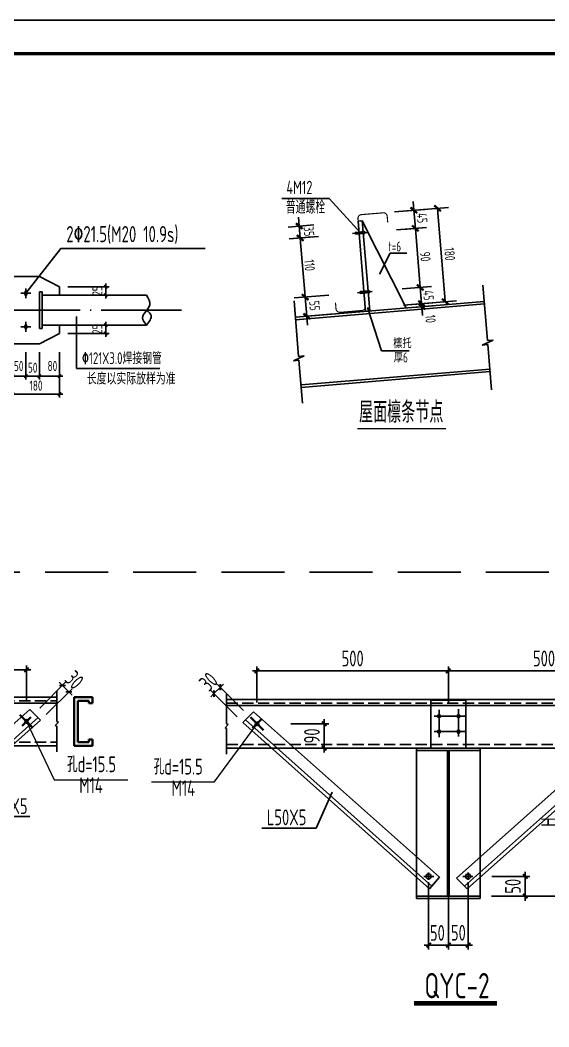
# Model space of a CAD drawing. Header units: millimetres. Extents: x 6950065 to 7140129, y 16284814 to 19754034.
# Drawn here: x 7039092 to 7054836, y 17765533 to 17795500 of the extents above; entities that cross this region are included whole.
import ezdxf
from ezdxf.enums import TextEntityAlignment as Align

# ---------------------------------------------------------------- set-up
doc = ezdxf.new("R2010")
doc.units = ezdxf.units.MM
doc.header["$LTSCALE"] = 1500
doc.header["$MEASUREMENT"] = 0
for name, pattern in [('3', [38, 30, -3, 2, -3]), ('DASH', [0.35, 0.25, -0.1]), ('DOTE', [2.42, 2, -0.2, 0.02, -0.2])]:
    doc.linetypes.add(name, pattern=pattern)
doc.layers.get('Defpoints').update_dxf_attribs({"color": 1})
for name, color, linetype, lineweight in [('10', 7, 'Continuous', 35), ('14', 2, 'Continuous', 35), ('螺栓孔标注', 9, 'Continuous', 18)]:
    doc.layers.add(name, color=color, linetype=linetype, lineweight=lineweight)
for name, color, linetype in [('18', 2, 'Continuous'), ('35', 253, 'Continuous'), ('C型钢', 6, 'Continuous'), ('dim', 7, 'Continuous'), ('DOTE', 250, 'DOTE'), ('GL', 2, 'Continuous'), ('HYTK-GK', 7, 'Continuous'), ('PUB_DIM', 161, 'Continuous'), ('PUB_TEXT', 7, 'Continuous'), ('TEXT', 7, 'Continuous'), ('THIN', 7, 'Continuous'), ('TK', 4, 'Continuous'), ('图层1', 8, 'Continuous'), ('折断号', 3, 'Continuous'), ('文字', 31, 'Continuous'), ('综合布线', 6, 'Continuous'), ('轮廓线', 7, 'Continuous'), ('连接件', 2, 'Continuous')]:
    doc.layers.add(name, color=color, linetype=linetype)
doc.styles.add('TSSD_Dimension', font='Tssdeng.shx', dxfattribs={"width": 0.7, "bigfont": 'hztxt.shx'})
doc.styles.add('TSSD_REIN', font='tssdeng.shx', dxfattribs={"width": 0.7, "bigfont": 'tssdchn.shx'})
doc.dimstyles.new('TSSD_200_200', dxfattribs={"dimtxt": 700, "dimasz": 200, "dimexe": 200, "dimexo": 500, "dimgap": 200, "dimtad": 1, "dimdec": 0, "dimzin": 0, "dimdsep": 46, "dimtxsty": 'TSSD_Dimension', "dimblk": 'ARCHTICK', "dimblk1": 'ARCHTICK', "dimblk2": 'ARCHTICK', "dimcen": 0, "dimdle": 200, "dimclrt": 7, "dimadec": 0, "dimazin": 0, "dimtfac": 1, "dimtdec": 0, "dimtix": 1, "dimtmove": 2, "dimatfit": 3, "dimfxl": 0, "dimtolj": 1, "dimtzin": 0, "dimarcsym": 0})
doc.dimstyles.new('TSSD_20_100', dxfattribs={"dimtxt": 300, "dimasz": 100, "dimexe": 100, "dimexo": 250, "dimgap": 100, "dimtad": 1, "dimdec": 0, "dimlfac": 0.2, "dimzin": 0, "dimdsep": 46, "dimtxsty": 'TSSD_Dimension', "dimblk": 'ARCHTICK', "dimcen": 0, "dimdle": 100, "dimclrt": 7, "dimadec": 0, "dimazin": 0, "dimtfac": 1, "dimtdec": 0, "dimtix": 1, "dimtmove": 2, "dimatfit": 3, "dimfxl": 0, "dimtolj": 1, "dimtzin": 0, "dimarcsym": 0})

# ---------------------------------------------------------------- blocks, each defined once
blk = doc.blocks.new('_ArchTick')
at = {"color": 0, "linetype": 'ByBlock', "const_width": 0.4}
blk.add_lwpolyline([(-0.5, -0.5), (0.5, 0.5)], dxfattribs=at)
blk = doc.blocks.new('*D1130')
at = {"layer": 'Defpoints', "color": 0}
for p in [(7039665, 17785868), (7040265, 17785868), (7040265, 17784904)]:
    blk.add_point(p, dxfattribs=at)
at = {"layer": 'PUB_DIM', "color": 0, "lineweight": -2}
for p, q in [((7039665, 17785618), (7039665, 17784804)), ((7040265, 17785618), (7040265, 17784804)), ((7039565, 17784904), (7040365, 17784904))]:
    blk.add_line(p, q, dxfattribs=at)
at = {"layer": 'PUB_DIM', "color": 0, "lineweight": -2, "xscale": 100, "yscale": 100, "zscale": 100, "rotation": 180}
blk.add_blockref('_ArchTick', (7039665, 17784904), dxfattribs=at)
at = {"layer": 'PUB_DIM', "color": 0, "lineweight": -2, "xscale": 100, "yscale": 100, "zscale": 100}
blk.add_blockref('_ArchTick', (7040265, 17784904), dxfattribs=at)
at = {"layer": 'PUB_DIM', "color": 7, "insert": (7040053, 17785204), "char_height": 300, "attachment_point": 5, "style": 'TSSD_Dimension'}
blk.add_mtext('\\A1;80', dxfattribs=at)
blk = doc.blocks.new('*D1131')
at = {"layer": 'Defpoints', "color": 0}
for p in [(7039265, 17785868), (7039665, 17785868), (7039665, 17784904)]:
    blk.add_point(p, dxfattribs=at)
at = {"layer": 'PUB_DIM', "color": 0, "lineweight": -2}
for p, q in [((7039265, 17785618), (7039265, 17784804)), ((7039665, 17785618), (7039665, 17784804)), ((7039265, 17784904), (7039165, 17784904)), ((7039265, 17784904), (7039665, 17784904)), ((7039665, 17784904), (7039765, 17784904))]:
    blk.add_line(p, q, dxfattribs=at)
at = {"layer": 'PUB_DIM', "color": 0, "lineweight": -2, "xscale": 100, "yscale": 100, "zscale": 100}
blk.add_blockref('_ArchTick', (7039265, 17784904), dxfattribs=at)
at = {"layer": 'PUB_DIM', "color": 0, "lineweight": -2, "xscale": 100, "yscale": 100, "zscale": 100, "rotation": 180}
blk.add_blockref('_ArchTick', (7039665, 17784904), dxfattribs=at)
at = {"layer": 'PUB_DIM', "color": 7, "insert": (7039465, 17785154), "char_height": 300, "attachment_point": 5, "style": 'TSSD_Dimension'}
blk.add_mtext('\\A1;50', dxfattribs=at)
blk = doc.blocks.new('*D1132')
at = {"layer": 'Defpoints', "color": 0}
for p in [(7038865, 17785868), (7039265, 17785868), (7039265, 17784904)]:
    blk.add_point(p, dxfattribs=at)
at = {"layer": 'PUB_DIM', "color": 0, "lineweight": -2}
for p, q in [((7038865, 17785618), (7038865, 17784804)), ((7039265, 17785618), (7039265, 17784804)), ((7038765, 17784904), (7039365, 17784904))]:
    blk.add_line(p, q, dxfattribs=at)
at = {"layer": 'PUB_DIM', "color": 0, "lineweight": -2, "xscale": 100, "yscale": 100, "zscale": 100, "rotation": 180}
blk.add_blockref('_ArchTick', (7038865, 17784904), dxfattribs=at)
at = {"layer": 'PUB_DIM', "color": 0, "lineweight": -2, "xscale": 100, "yscale": 100, "zscale": 100}
blk.add_blockref('_ArchTick', (7039265, 17784904), dxfattribs=at)
at = {"layer": 'PUB_DIM', "color": 7, "insert": (7039049, 17785204), "char_height": 300, "attachment_point": 5, "style": 'TSSD_Dimension'}
blk.add_mtext('\\A1;50', dxfattribs=at)
blk = doc.blocks.new('*D1133')
at = {"layer": 'Defpoints', "color": 0}
for p in [(7038865, 17785868), (7040265, 17785868), (7040265, 17784370)]:
    blk.add_point(p, dxfattribs=at)
at = {"layer": 'PUB_DIM', "color": 0, "lineweight": -2}
for p, q in [((7038865, 17785618), (7038865, 17784270)), ((7040265, 17785618), (7040265, 17784270)), ((7038765, 17784370), (7040365, 17784370))]:
    blk.add_line(p, q, dxfattribs=at)
at = {"layer": 'PUB_DIM', "color": 0, "lineweight": -2, "xscale": 100, "yscale": 100, "zscale": 100, "rotation": 180}
blk.add_blockref('_ArchTick', (7038865, 17784370), dxfattribs=at)
at = {"layer": 'PUB_DIM', "color": 0, "lineweight": -2, "xscale": 100, "yscale": 100, "zscale": 100}
blk.add_blockref('_ArchTick', (7040265, 17784370), dxfattribs=at)
at = {"layer": 'PUB_DIM', "color": 7, "insert": (7039565, 17784620), "char_height": 300, "attachment_point": 5, "style": 'TSSD_Dimension'}
blk.add_mtext('\\A1;180', dxfattribs=at)
blk = doc.blocks.new('*D1135')
at = {"layer": 'Defpoints', "color": 0}
for p in [(7040265, 17787563), (7041641, 17787563), (7040265, 17787313)]:
    blk.add_point(p, dxfattribs=at)
at = {"layer": 'PUB_DIM', "color": 0, "lineweight": -2}
for p, q in [((7040515, 17787563), (7041741, 17787563)), ((7041641, 17787563), (7041641, 17787663)), ((7041641, 17787313), (7041641, 17787563)), ((7040515, 17787313), (7041741, 17787313)), ((7041641, 17787313), (7041641, 17787213))]:
    blk.add_line(p, q, dxfattribs=at)
at = {"layer": 'PUB_DIM', "color": 0, "lineweight": -2, "xscale": 100, "yscale": 100, "zscale": 100}
for p, rotation in [((7041641, 17787563), 270), ((7041641, 17787313), 90)]:
    blk.add_blockref('_ArchTick', p, dxfattribs=dict(at, rotation=rotation))
at = {"layer": 'PUB_DIM', "color": 7, "insert": (7041391, 17787438), "char_height": 300, "attachment_point": 5, "rotation": 90, "style": 'TSSD_Dimension'}
blk.add_mtext('\\A1;25', dxfattribs=at)
blk = doc.blocks.new('*D1136')
at = {"layer": 'Defpoints', "color": 0}
for p in [(7040265, 17786423), (7040265, 17786173), (7041641, 17786173)]:
    blk.add_point(p, dxfattribs=at)
at = {"layer": 'PUB_DIM', "color": 0, "lineweight": -2}
for p, q in [((7041641, 17786423), (7041641, 17786523)), ((7040515, 17786423), (7041741, 17786423)), ((7041641, 17786423), (7041641, 17786173)), ((7040515, 17786173), (7041741, 17786173)), ((7041641, 17786173), (7041641, 17786073))]:
    blk.add_line(p, q, dxfattribs=at)
at = {"layer": 'PUB_DIM', "color": 0, "lineweight": -2, "xscale": 100, "yscale": 100, "zscale": 100}
for p, rotation in [((7041641, 17786423), 270), ((7041641, 17786173), 90)]:
    blk.add_blockref('_ArchTick', p, dxfattribs=dict(at, rotation=rotation))
at = {"layer": 'PUB_DIM', "color": 7, "insert": (7041391, 17786298), "char_height": 300, "attachment_point": 5, "rotation": 90, "style": 'TSSD_Dimension'}
blk.add_mtext('\\A1;25', dxfattribs=at)
blk = doc.blocks.new('AUDIT_D_060801165916-2')
blk.add_line((-1, 0), (0, 0))
at = {"const_width": 0.5}
blk.add_lwpolyline([(-0.7, -0.7), (0.7, 0.7)], dxfattribs=at)
blk = doc.blocks.new('*D899')
at = {"layer": 'Defpoints', "color": 0}
for p in [(8057203, 20783469), (8057858, 20783469), (8057858, 20780996)]:
    blk.add_point(p, dxfattribs=at)
at = {"layer": 'dim', "color": 0, "lineweight": -2}
for p, q in [((8057203, 20783094), (8057203, 20780846)), ((8057858, 20783094), (8057858, 20780846)), ((8057053, 20780996), (8058008, 20780996))]:
    blk.add_line(p, q, dxfattribs=at)
at = {"layer": 'dim', "color": 0, "lineweight": -2, "xscale": 150, "yscale": 150, "zscale": 150, "rotation": 180}
blk.add_blockref('_ArchTick', (8057203, 20780996), dxfattribs=at)
at = {"layer": 'dim', "color": 0, "lineweight": -2, "xscale": 150, "yscale": 150, "zscale": 150}
blk.add_blockref('_ArchTick', (8057858, 20780996), dxfattribs=at)
at = {"layer": 'dim', "color": 7, "insert": (8057554, 20781366), "char_height": 525, "attachment_point": 5, "style": 'TSSD_Dimension'}
blk.add_mtext('\\A1;50', dxfattribs=at)
blk = doc.blocks.new('*D900')
at = {"layer": 'Defpoints', "color": 0}
for p in [(8058280, 20783285), (8058280, 20782626), (8059726, 20782626)]:
    blk.add_point(p, dxfattribs=at)
at = {"layer": 'dim', "color": 0, "lineweight": -2}
for p, q in [((8058655, 20783285), (8059876, 20783285)), ((8059726, 20783285), (8059726, 20783435)), ((8059726, 20783285), (8059726, 20782626)), ((8058655, 20782626), (8059876, 20782626)), ((8059726, 20782626), (8059726, 20782476))]:
    blk.add_line(p, q, dxfattribs=at)
at = {"layer": 'dim', "color": 0, "lineweight": -2, "xscale": 150, "yscale": 150, "zscale": 150}
for p, rotation in [((8059726, 20783285), 270), ((8059726, 20782626), 90)]:
    blk.add_blockref('_ArchTick', p, dxfattribs=dict(at, rotation=rotation))
at = {"layer": 'dim', "color": 7, "insert": (8059313, 20782956), "char_height": 525, "attachment_point": 5, "rotation": 90, "style": 'TSSD_Dimension'}
blk.add_mtext('\\A1;50', dxfattribs=at)
blk = doc.blocks.new('*D903')
at = {"layer": 'Defpoints', "color": 0}
for p in [(8063581, 20790087), (8057202, 20788706), (8063581, 20788706)]:
    blk.add_point(p, dxfattribs=at)
at = {"layer": 'dim', "color": 0, "lineweight": -2}
for p, q in [((8057202, 20789081), (8057202, 20790237)), ((8063581, 20789081), (8063581, 20790237)), ((8057052, 20790087), (8063731, 20790087))]:
    blk.add_line(p, q, dxfattribs=at)
at = {"layer": 'dim', "color": 0, "lineweight": -2, "xscale": 150, "yscale": 150, "zscale": 150, "rotation": 180}
blk.add_blockref('_ArchTick', (8057202, 20790087), dxfattribs=at)
at = {"layer": 'dim', "color": 0, "lineweight": -2, "xscale": 150, "yscale": 150, "zscale": 150}
blk.add_blockref('_ArchTick', (8063581, 20790087), dxfattribs=at)
at = {"layer": 'dim', "color": 7, "insert": (8060392, 20790500), "char_height": 525, "attachment_point": 5, "style": 'TSSD_Dimension'}
blk.add_mtext('\\A1;500', dxfattribs=at)
blk = doc.blocks.new('*D904')
at = {"layer": 'Defpoints', "color": 0}
for p in [(8064995, 20789355), (8063760, 20788550), (8063975, 20788336)]:
    blk.add_point(p, dxfattribs=at)
at = {"layer": 'dim', "color": 0, "lineweight": -2}
for p, q in [((8064025, 20788816), (8064886, 20789676)), ((8064780, 20789570), (8064674, 20789676)), ((8064780, 20789570), (8064995, 20789355)), ((8064240, 20788601), (8065101, 20789461)), ((8064995, 20789355), (8065101, 20789249))]:
    blk.add_line(p, q, dxfattribs=at)
at = {"layer": 'dim', "color": 0, "lineweight": -2, "xscale": 150, "yscale": 150, "zscale": 150}
for p, rotation in [((8064780, 20789570), 314.9999999997518), ((8064995, 20789355), 134.9999999997518)]:
    blk.add_blockref('_ArchTick', p, dxfattribs=dict(at, rotation=rotation))
at = {"layer": 'dim', "color": 7, "insert": (8065179, 20789754), "char_height": 525, "attachment_point": 5, "rotation": 315, "style": 'TSSD_Dimension'}
blk.add_mtext('\\A1;30', dxfattribs=at)
blk = doc.blocks.new('*D905')
at = {"layer": 'Defpoints', "color": 0}
for p in [(8063328, 20788371), (8061829, 20787561), (8063328, 20787561)]:
    blk.add_point(p, dxfattribs=at)
at = {"layer": 'dim', "color": 0, "lineweight": -2}
for p, q in [((8061829, 20788521), (8061829, 20787411)), ((8062953, 20788371), (8061679, 20788371)), ((8062953, 20787561), (8061679, 20787561))]:
    blk.add_line(p, q, dxfattribs=at)
at = {"layer": 'dim', "color": 0, "lineweight": -2, "xscale": 150, "yscale": 150, "zscale": 150}
for p, rotation in [((8061829, 20788371), 90), ((8061829, 20787561), 270)]:
    blk.add_blockref('_ArchTick', p, dxfattribs=dict(at, rotation=rotation))
at = {"layer": 'dim', "color": 7, "insert": (8061416, 20787966), "char_height": 525, "attachment_point": 5, "rotation": 90, "style": 'TSSD_Dimension'}
blk.add_mtext('\\A1;90', dxfattribs=at)
blk = doc.blocks.new('*D906')
at = {"layer": 'Defpoints', "color": 0}
for p in [(8057979, 20787561), (8060926, 20787561), (8057979, 20782626)]:
    blk.add_point(p, dxfattribs=at)
at = {"layer": 'dim', "color": 0, "lineweight": -2}
for p, q in [((8058354, 20787561), (8061076, 20787561)), ((8060926, 20782476), (8060926, 20787711)), ((8058354, 20782626), (8061076, 20782626))]:
    blk.add_line(p, q, dxfattribs=at)
at = {"layer": 'dim', "color": 0, "lineweight": -2, "xscale": 150, "yscale": 150, "zscale": 150}
for p, rotation in [((8060926, 20787561), 90), ((8060926, 20782626), 270)]:
    blk.add_blockref('_ArchTick', p, dxfattribs=dict(at, rotation=rotation))
at = {"layer": 'dim', "color": 7, "insert": (8060513, 20785093), "char_height": 525, "attachment_point": 5, "rotation": 90, "style": 'TSSD_Dimension'}
blk.add_mtext('\\A1;H', dxfattribs=at)
blk = doc.blocks.new('*D901')
at = {"layer": 'Defpoints', "color": 0}
for p in [(8082840, 20782767), (8083497, 20782767), (8083497, 20780294)]:
    blk.add_point(p, dxfattribs=at)
at = {"layer": 'dim', "color": 0, "lineweight": -2}
for p, q in [((8082840, 20782392), (8082840, 20780144)), ((8083497, 20782392), (8083497, 20780144)), ((8082690, 20780294), (8083647, 20780294))]:
    blk.add_line(p, q, dxfattribs=at)
at = {"layer": 'dim', "color": 0, "lineweight": -2, "xscale": 150, "yscale": 150, "zscale": 150, "rotation": 180}
blk.add_blockref('_ArchTick', (8082840, 20780294), dxfattribs=at)
at = {"layer": 'dim', "color": 0, "lineweight": -2, "xscale": 150, "yscale": 150, "zscale": 150}
blk.add_blockref('_ArchTick', (8083497, 20780294), dxfattribs=at)
at = {"layer": 'dim', "color": 7, "insert": (8083130, 20780700), "char_height": 525, "attachment_point": 5, "style": 'TSSD_Dimension'}
blk.add_mtext('\\A1;50', dxfattribs=at)
blk = doc.blocks.new('*D902')
at = {"layer": 'Defpoints', "color": 0}
for p in [(8083497, 20782767), (8084152, 20782767), (8084152, 20780294)]:
    blk.add_point(p, dxfattribs=at)
at = {"layer": 'dim', "color": 0, "lineweight": -2}
for p, q in [((8083497, 20782392), (8083497, 20780144)), ((8084152, 20782392), (8084152, 20780144)), ((8083347, 20780294), (8084302, 20780294))]:
    blk.add_line(p, q, dxfattribs=at)
at = {"layer": 'dim', "color": 0, "lineweight": -2, "xscale": 150, "yscale": 150, "zscale": 150, "rotation": 180}
blk.add_blockref('_ArchTick', (8083497, 20780294), dxfattribs=at)
at = {"layer": 'dim', "color": 0, "lineweight": -2, "xscale": 150, "yscale": 150, "zscale": 150}
blk.add_blockref('_ArchTick', (8084152, 20780294), dxfattribs=at)
at = {"layer": 'dim', "color": 7, "insert": (8083830, 20780706), "char_height": 525, "attachment_point": 5, "style": 'TSSD_Dimension'}
blk.add_mtext('\\A1;50', dxfattribs=at)
blk = doc.blocks.new('*D907')
at = {"layer": 'Defpoints', "color": 0}
for p in [(8083496, 20789431), (8077116, 20788004), (8083496, 20788004)]:
    blk.add_point(p, dxfattribs=at)
at = {"layer": 'dim', "color": 0, "lineweight": -2}
for p, q in [((8077116, 20788379), (8077116, 20789581)), ((8083496, 20788379), (8083496, 20789581)), ((8076966, 20789431), (8083646, 20789431))]:
    blk.add_line(p, q, dxfattribs=at)
at = {"layer": 'dim', "color": 0, "lineweight": -2, "xscale": 150, "yscale": 150, "zscale": 150, "rotation": 180}
blk.add_blockref('_ArchTick', (8077116, 20789431), dxfattribs=at)
at = {"layer": 'dim', "color": 0, "lineweight": -2, "xscale": 150, "yscale": 150, "zscale": 150}
blk.add_blockref('_ArchTick', (8083496, 20789431), dxfattribs=at)
at = {"layer": 'dim', "color": 7, "insert": (8080306, 20789844), "char_height": 525, "attachment_point": 5, "style": 'TSSD_Dimension'}
blk.add_mtext('\\A1;500', dxfattribs=at)
blk = doc.blocks.new('*D908')
at = {"layer": 'Defpoints', "color": 0}
for p in [(8089875, 20789431), (8083496, 20788004), (8089875, 20788004)]:
    blk.add_point(p, dxfattribs=at)
at = {"layer": 'dim', "color": 0, "lineweight": -2}
for p, q in [((8083496, 20788379), (8083496, 20789581)), ((8089875, 20788379), (8089875, 20789581)), ((8083346, 20789431), (8090025, 20789431))]:
    blk.add_line(p, q, dxfattribs=at)
at = {"layer": 'dim', "color": 0, "lineweight": -2, "xscale": 150, "yscale": 150, "zscale": 150, "rotation": 180}
blk.add_blockref('_ArchTick', (8083496, 20789431), dxfattribs=at)
at = {"layer": 'dim', "color": 0, "lineweight": -2, "xscale": 150, "yscale": 150, "zscale": 150}
blk.add_blockref('_ArchTick', (8089875, 20789431), dxfattribs=at)
at = {"layer": 'dim', "color": 7, "insert": (8086685, 20789844), "char_height": 525, "attachment_point": 5, "style": 'TSSD_Dimension'}
blk.add_mtext('\\A1;500', dxfattribs=at)
blk = doc.blocks.new('*D911')
at = {"layer": 'Defpoints', "color": 0}
for p in [(8077876, 20787669), (8077876, 20786859), (8079361, 20786859)]:
    blk.add_point(p, dxfattribs=at)
at = {"layer": 'dim', "color": 0, "lineweight": -2}
for p, q in [((8078251, 20787669), (8079511, 20787669)), ((8079361, 20787819), (8079361, 20786709)), ((8078251, 20786859), (8079511, 20786859))]:
    blk.add_line(p, q, dxfattribs=at)
at = {"layer": 'dim', "color": 0, "lineweight": -2, "xscale": 150, "yscale": 150, "zscale": 150}
for p, rotation in [((8079361, 20787669), 90), ((8079361, 20786859), 270)]:
    blk.add_blockref('_ArchTick', p, dxfattribs=dict(at, rotation=rotation))
at = {"layer": 'dim', "color": 7, "insert": (8078948, 20787264), "char_height": 525, "attachment_point": 5, "rotation": 90, "style": 'TSSD_Dimension'}
blk.add_mtext('\\A1;90', dxfattribs=at)
blk = doc.blocks.new('*D912')
at = {"layer": 'Defpoints', "color": 0}
for p in [(8084573, 20782583), (8084573, 20781924), (8086061, 20781924)]:
    blk.add_point(p, dxfattribs=at)
at = {"layer": 'dim', "color": 0, "lineweight": -2}
for p, q in [((8084948, 20782583), (8086211, 20782583)), ((8086061, 20782583), (8086061, 20782733)), ((8086061, 20782583), (8086061, 20781924)), ((8084948, 20781924), (8086211, 20781924)), ((8086061, 20781924), (8086061, 20781774))]:
    blk.add_line(p, q, dxfattribs=at)
at = {"layer": 'dim', "color": 0, "lineweight": -2, "xscale": 150, "yscale": 150, "zscale": 150}
for p, rotation in [((8086061, 20782583), 270), ((8086061, 20781924), 90)]:
    blk.add_blockref('_ArchTick', p, dxfattribs=dict(at, rotation=rotation))
at = {"layer": 'dim', "color": 7, "insert": (8085649, 20782254), "char_height": 525, "attachment_point": 5, "rotation": 90, "style": 'TSSD_Dimension'}
blk.add_mtext('\\A1;50', dxfattribs=at)
blk = doc.blocks.new('*D913')
at = {"layer": 'Defpoints', "color": 0}
for p in [(8075683, 20788672), (8076937, 20787848), (8076722, 20787634)]:
    blk.add_point(p, dxfattribs=at)
at = {"layer": 'dim', "color": 0, "lineweight": -2}
for p, q in [((8075898, 20788887), (8075683, 20788672)), ((8076672, 20788114), (8075792, 20788993)), ((8075898, 20788887), (8076004, 20788993)), ((8076457, 20787899), (8075577, 20788778)), ((8075683, 20788672), (8075577, 20788566))]:
    blk.add_line(p, q, dxfattribs=at)
at = {"layer": 'dim', "color": 0, "lineweight": -2, "xscale": 150, "yscale": 150, "zscale": 150}
for p, rotation in [((8075898, 20788887), 225.0000000002482), ((8075683, 20788672), 45.00000000024823)]:
    blk.add_blockref('_ArchTick', p, dxfattribs=dict(at, rotation=rotation))
at = {"layer": 'dim', "color": 7, "insert": (8075499, 20789072), "char_height": 525, "attachment_point": 5, "rotation": 45, "style": 'TSSD_Dimension'}
blk.add_mtext('\\A1;30', dxfattribs=at)
blk = doc.blocks.new('*D914')
at = {"layer": 'Defpoints', "color": 0}
for p in [(8084560, 20786859), (8084560, 20781924), (8087261, 20781924)]:
    blk.add_point(p, dxfattribs=at)
at = {"layer": 'dim', "color": 0, "lineweight": -2}
for p, q in [((8084935, 20786859), (8087411, 20786859)), ((8087261, 20787009), (8087261, 20781774)), ((8084935, 20781924), (8087411, 20781924))]:
    blk.add_line(p, q, dxfattribs=at)
at = {"layer": 'dim', "color": 0, "lineweight": -2, "xscale": 150, "yscale": 150, "zscale": 150}
for p, rotation in [((8087261, 20786859), 90), ((8087261, 20781924), 270)]:
    blk.add_blockref('_ArchTick', p, dxfattribs=dict(at, rotation=rotation))
at = {"layer": 'dim', "color": 7, "insert": (8086849, 20784391), "char_height": 525, "attachment_point": 5, "rotation": 90, "style": 'TSSD_Dimension'}
blk.add_mtext('\\A1;H', dxfattribs=at)
blk = doc.blocks.new('GeYuanFrame_76101748', base_point=(20.09, 4.53))
at = {"layer": 'TK'}
blk.add_lwpolyline([(20.09, 4.53), (20.09, 598.53), (861.09, 598.53), (861.09, 4.53)], close=True, dxfattribs=at)
at = {"layer": 'TK', "const_width": 1}
blk.add_lwpolyline([(45.09, 588.53), (851.09, 588.53), (851.09, 14.53), (45.09, 14.53)], close=True, dxfattribs=at)
blk = doc.blocks.new('453254332432')
for p, q in [((8055462.87, 20789181.98), (8055462.87, 20787560.75)), ((8056137.93, 20787479.68), (8056137.93, 20782626.12)), ((8058265.8, 20787479.68), (8058265.8, 20782626.12)), ((8057472.59, 20783227.9), (8057830.84, 20782869.65)), ((8058021.49, 20783285.21, -13375.18), (8057684.76, 20783285.21, -13375.18)), ((8057857.88, 20783412.75, -13375.18), (8057857.88, 20783169.64, -13375.18))]:
    blk.add_line(p, q)
blk.add_circle((8057859.49, 20783285.21, -13375.18), 86.49)
at = {"layer": '10', "color": 253}
for p, q in [((8063366.21, 20788586.31), (8063796.1, 20788156.42)), ((8063724.45, 20788514.67), (8063437.86, 20788228.08))]:
    blk.add_line(p, q, dxfattribs=at)
at = {"layer": '10'}
blk.add_line((8063631.81, 20788371.37), (8063631.81, 20788371.37), dxfattribs=at)
for start, end in [(0, 180), (180, 0)]:
    blk.add_arc((8063581.15, 20788371.37), 50.66, start, end, dxfattribs=at)
at = {"layer": '14'}
for p, q in [((8065175.98, 20789181.98), (8065175.98, 20787560.75)), ((8065783.94, 20789181.98), (8065175.98, 20789181.98)), ((8065783.94, 20788979.33), (8065783.94, 20789181.98)), ((8065297.57, 20787682.34), (8065297.57, 20789060.39)), ((8065297.57, 20789060.39), (8065662.35, 20789060.39)), ((8065662.35, 20789060.39), (8065662.35, 20788979.33)), ((8065662.35, 20788979.33), (8065783.94, 20788979.33)), ((8065175.98, 20787560.75), (8065783.94, 20787560.75)), ((8065175.98, 20787560.75), (8065175.98, 20787560.75)), ((8065662.35, 20787682.34), (8065297.57, 20787682.34)), ((8065783.94, 20787763.4), (8065662.35, 20787763.4)), ((8065662.35, 20787763.4), (8065662.35, 20787682.34)), ((8065783.94, 20787560.75), (8065783.94, 20787763.4))]:
    blk.add_line(p, q, dxfattribs=at)
at = {"layer": '18'}
for p, q in [((8055462.87, 20789181.98), (8064594.42, 20789181.98)), ((8064594.42, 20789384.64), (8064594.42, 20788371.37)), ((8055462.87, 20788979.33), (8064594.42, 20788979.33)), ((8063695.79, 20788772.62), (8057472.59, 20783227.9)), ((8064054.04, 20788414.36), (8063695.79, 20788772.62)), ((8063968.06, 20788500.35), (8057744.86, 20782955.63)), ((8064054.04, 20788414.36), (8057830.84, 20782869.65)), ((8064645.09, 20788340.96), (8064543.76, 20788239.63)), ((8064543.76, 20788239.63), (8064594.42, 20788209.26)), ((8064594.42, 20788371.37), (8064645.09, 20788340.96)), ((8064594.42, 20788209.26), (8064594.42, 20787358.09)), ((8055462.87, 20787560.75), (8062483.94, 20787560.75)), ((8056137.93, 20787560.75), (8056137.93, 20787479.68)), ((8056137.93, 20787560.75), (8058265.8, 20787560.75)), ((8058265.8, 20787560.75), (8058265.8, 20787479.68)), ((8063200.43, 20787560.75), (8064594.42, 20787560.75)), ((8056137.93, 20787479.68), (8058265.8, 20787479.68)), ((8057171.47, 20787479.68), (8057171.47, 20782626.12)), ((8057232.26, 20787479.68), (8057232.26, 20782626.12)), ((8056137.93, 20782626.12), (8056137.93, 20782545.06)), ((8056137.93, 20782626.12), (8056745.89, 20782626.12)), ((8056137.93, 20782626.12), (8058265.8, 20782626.12)), ((8056137.93, 20782545.06), (8058265.8, 20782545.06)), ((8057171.47, 20782626.12), (8057232.26, 20782626.12)), ((8058265.8, 20782626.12), (8057657.84, 20782626.12)), ((8058265.8, 20782626.12), (8058265.8, 20782545.06))]:
    blk.add_line(p, q, dxfattribs=at)
at = {"layer": '18', "color": 2, "linetype": 'DASH'}
for p, q in [((8055462.87, 20789060.39), (8064594.42, 20789060.39)), ((8055462.87, 20787682.34), (8064594.42, 20787682.34))]:
    blk.add_line(p, q, dxfattribs=at)
at = {"layer": '18', "color": 2, "linetype": '3'}
blk.add_line((8062483.94, 20787560.75), (8063200.43, 20787560.75), dxfattribs=at)
at = {"layer": '35', "color": 3, "const_width": 160.43}
blk.add_lwpolyline([(8056285.63, 20779064.25), (8058772.39, 20779064.25)], dxfattribs=at)
at = {"layer": 'Defpoints', "color": 0, "linetype": 'ByBlock'}
for p in [(8064054.04, 20788414.36), (8058265.8, 20787479.68), (8057830.84, 20782869.65), (8058265.8, 20782626.12)]:
    blk.add_point(p, dxfattribs=at)
at = {"layer": 'DOTE'}
for p, q in [((8057540.15, 20788855.04), (8057540.15, 20787948.76)), ((8056729.37, 20788624.99), (8057760.25, 20788624.99)), ((8056891.66, 20788838.85), (8056891.66, 20787927.18)), ((8056729.37, 20788108.53), (8057760.25, 20788108.53))]:
    blk.add_line(p, q, dxfattribs=at)
at = {"layer": 'PUB_DIM'}
for p, q in [((8061188.05, 20786182.56, -13375.18), (8061817.58, 20785197.82, -13375.18)), ((8061817.58, 20785197.82, -13375.18), (8063690.8, 20785197.82, -13375.18))]:
    blk.add_line(p, q, dxfattribs=at)
at = {"layer": '图层1'}
for p, q in [((8056621.19, 20789159.16), (8056621.19, 20787560.75)), ((8057782.54, 20789159.16), (8056621.19, 20789159.16)), ((8057782.54, 20787560.75), (8057782.54, 20789159.16)), ((8056621.19, 20787560.75), (8057782.54, 20787560.75))]:
    blk.add_line(p, q, dxfattribs=at)
for centre in [(8056891.66, 20788624.99), (8057540.15, 20788624.99), (8056891.66, 20788108.53), (8057540.15, 20788108.53)]:
    blk.add_circle(centre, 48.64, dxfattribs=at)
at = {"layer": '螺栓孔标注', "color": 4}
for p, q in [((8063581.15, 20788371.37), (8064505.82, 20786424)), ((8063591.28, 20788371.37), (8063591.28, 20788371.37)), ((8064505.82, 20786424), (8066960.22, 20786424))]:
    blk.add_line(p, q, dxfattribs=at)
for start, end in [(0, 180), (180, 0)]:
    blk.add_arc((8063581.15, 20788371.37), 10.13, start, end, dxfattribs=at)
at = {"layer": '35', "color": 3, "style": 'TSSD_REIN', "width": 0.7}
blk.add_text('QYC-1', height=844.393, dxfattribs=at).set_placement((8056636.78, 20779233.13))
at = {"layer": 'TEXT', "style": 'TSSD_REIN', "width": 0.7}
for s, p in [('孔d=15.5', (8064935.91, 20786521.84)), ('M14', (8065344.43, 20785823.54))]:
    blk.add_text(s, height=525, dxfattribs=at).set_placement(p, align=Align.BOTTOM_LEFT)
blk.add_text('L50X5', height=525, dxfattribs=at).set_placement((8062298.54, 20785286.4))
at = {"layer": 'dim'}
dim = blk.add_linear_dim(base=(8063581.15, 20790087.46, 8916.79), p1=(8057201.87, 20788705.75, 8916.79), p2=(8063581.15, 20788705.75, 8916.79), text='500', dimstyle='TSSD_200_200', override={"dimscale": 0.75, "dimlfac": 1.333333}, dxfattribs=at)
dim.commit()
dim.dimension.update_dxf_attribs({"geometry": '*D903', "text_midpoint": (8060391.51, 20790499.96, 8916.79)})
for p1, p2, distance, text, picture, middle in [((8063760.28, 20788550.49, 8916.79), (8063975.23, 20788335.55, 8916.79), 1442.03, '30', '*D904', (8065179.11, 20789754.37, 8916.79)), ((8058279.76, 20783285.2, -13375.18), (8058279.76, 20782626.13, -13375.18), 1446.07, '50', '*D900', (8059313.33, 20782955.66, -13375.18))]:
    dim = blk.add_aligned_dim(p1=p1, p2=p2, distance=distance, text=text, dimstyle='TSSD_200_200', override={"dimscale": 0.75, "dimlfac": 1.333333}, dxfattribs=at)
    dim.commit()
    dim.dimension.update_dxf_attribs({"geometry": picture, "text_midpoint": middle})
for base, p1, p2, text, picture, middle in [((8061828.62, 20787560.75, 8916.79), (8063327.83, 20788371.37, 8916.79), (8063327.83, 20787560.75, 8916.79), '90', '*D905', (8061416.12, 20787966.06, 8916.79)), ((8060925.83, 20787560.75, 8916.79), (8057979, 20782626.12, 8916.79), (8057979, 20787560.75, 8916.79), 'H', '*D906', (8060513.33, 20785093.44, 8916.79))]:
    dim = blk.add_linear_dim(base=base, p1=p1, p2=p2, angle=90, text=text, dimstyle='TSSD_200_200', override={"dimscale": 0.75, "dimlfac": 1.333333}, dxfattribs=at)
    dim.commit()
    dim.dimension.update_dxf_attribs({"geometry": picture, "text_midpoint": middle})
dim = blk.add_linear_dim(base=(8057857.87, 20780996.06, -13375.18), p1=(8057202.89, 20783469.38, -13375.18), p2=(8057857.87, 20783469.38, -13375.18), angle=0, text='50', dimstyle='TSSD_200_200', override={"dimscale": 0.75, "dimlfac": 1.333333}, dxfattribs=at)
dim.commit()
dim.dimension.update_dxf_attribs({"geometry": '*D899', "text_midpoint": (8057554.47, 20781366.14, -13375.18), "dimtype": 129})
blk = doc.blocks.new('324231423423')
for p, q in [((8082431.66, 20786777.65), (8082431.66, 20781924.09)), ((8084559.53, 20786777.65), (8084559.53, 20781924.09)), ((8082675.97, 20782583.18, -13375.18), (8083012.7, 20782583.18, -13375.18)), ((8082839.58, 20782710.72, -13375.18), (8082839.58, 20782467.61, -13375.18)), ((8083199.75, 20782556.95, -13375.18), (8082871.02, 20782169.18, -13375.18)), ((8083766.32, 20782525.87), (8084124.57, 20782167.62)), ((8084315.22, 20782583.18, -13375.18), (8083978.49, 20782583.18, -13375.18)), ((8084151.61, 20782710.72, -13375.18), (8084151.61, 20782467.61, -13375.18))]:
    blk.add_line(p, q)
for centre in [(8082837.97, 20782583.18, -13375.18), (8084153.22, 20782583.18, -13375.18)]:
    blk.add_circle(centre, 86.49)
at = {"layer": '10', "color": 253}
for p, q in [((8076901.36, 20787884.29), (8077331.25, 20787454.39)), ((8077259.6, 20787812.64), (8076973.01, 20787526.05))]:
    blk.add_line(p, q, dxfattribs=at)
at = {"layer": '10'}
blk.add_line((8077166.97, 20787669.34), (8077166.97, 20787669.34), dxfattribs=at)
for start, end in [(0, 180), (180, 0)]:
    blk.add_arc((8077116.31, 20787669.34), 50.66, start, end, dxfattribs=at)
at = {"layer": '18'}
for p, q in [((8076103.03, 20788682.61), (8076103.03, 20787669.34)), ((8076103.03, 20788479.95), (8090888.15, 20788479.95)), ((8076103.03, 20788277.3), (8090888.15, 20788277.3)), ((8076643.42, 20787712.33), (8077001.67, 20788070.59)), ((8077001.67, 20788070.59), (8083199.75, 20782556.95)), ((8089989.52, 20788070.59), (8083766.32, 20782525.87)), ((8076153.7, 20787638.93), (8076052.37, 20787537.61)), ((8076052.37, 20787537.61), (8076103.03, 20787507.23)), ((8076103.03, 20787669.34), (8076153.7, 20787638.93)), ((8076103.03, 20787507.23), (8076103.03, 20786656.07)), ((8076643.42, 20787712.33), (8082871.02, 20782169.18)), ((8076729.4, 20787798.32), (8082949.92, 20782262.25)), ((8090261.79, 20787798.32), (8084038.59, 20782253.6)), ((8090347.77, 20787712.33), (8084124.57, 20782167.62)), ((8076103.03, 20786858.72), (8077497.03, 20786858.72)), ((8078213.52, 20786858.72), (8088777.67, 20786858.72)), ((8082431.66, 20786858.72), (8084559.53, 20786858.72)), ((8082431.66, 20786858.72), (8082431.66, 20786777.65)), ((8084559.53, 20786858.72), (8084559.53, 20786777.65)), ((8082431.66, 20786777.65), (8084559.53, 20786777.65)), ((8083465.2, 20786777.65), (8083465.2, 20781924.09)), ((8083525.99, 20786777.65), (8083525.99, 20781924.09)), ((8082431.66, 20781924.09), (8084559.53, 20781924.09)), ((8082431.66, 20781924.09), (8083039.62, 20781924.09)), ((8082431.66, 20781924.09), (8082431.66, 20781843.03)), ((8082431.66, 20781843.03), (8084559.53, 20781843.03)), ((8083465.2, 20781924.09), (8083525.99, 20781924.09)), ((8084559.53, 20781924.09), (8083951.57, 20781924.09)), ((8084559.53, 20781924.09), (8084559.53, 20781843.03))]:
    blk.add_line(p, q, dxfattribs=at)
at = {"layer": '18', "color": 2, "linetype": 'DASH'}
for p, q in [((8076103.03, 20788358.37), (8090888.15, 20788358.37)), ((8076103.03, 20786980.31), (8090888.15, 20786980.31))]:
    blk.add_line(p, q, dxfattribs=at)
at = {"layer": '18', "color": 2, "linetype": '3'}
blk.add_line((8077497.03, 20786858.72), (8078213.52, 20786858.72), dxfattribs=at)
at = {"layer": '35', "color": 3, "const_width": 160.43, "elevation": 22291.97}
blk.add_lwpolyline([(8082347.16, 20778352.37), (8085112.67, 20778352.37)], dxfattribs=at)
at = {"layer": 'Defpoints', "color": 0, "linetype": 'ByBlock'}
for p in [(8076643.42, 20787712.33), (8082431.66, 20786777.65), (8084559.53, 20786777.65), (8082871.02, 20782169.18), (8084038.59, 20782253.6), (8082431.66, 20781924.09), (8084559.53, 20781924.09)]:
    blk.add_point(p, dxfattribs=at)
at = {"layer": 'DOTE'}
for p, q in [((8083023.09, 20787922.96), (8084053.97, 20787922.96)), ((8083185.39, 20788136.82), (8083185.39, 20787225.15)), ((8083833.88, 20788153.01), (8083833.88, 20787246.73)), ((8083023.09, 20787406.5), (8084053.97, 20787406.5))]:
    blk.add_line(p, q, dxfattribs=at)
at = {"layer": 'PUB_DIM'}
for p, q in [((8079620.51, 20785386.56, -13375.18), (8079093.34, 20784191.2, -13375.18)), ((8079093.34, 20784191.2, -13375.18), (8077277.43, 20784191.2, -13375.18))]:
    blk.add_line(p, q, dxfattribs=at)
at = {"layer": '图层1'}
for p, q in [((8082914.92, 20788457.13), (8082914.92, 20786858.72)), ((8084076.27, 20788457.13), (8082914.92, 20788457.13)), ((8084076.27, 20786858.72), (8084076.27, 20788457.13)), ((8082914.92, 20786858.72), (8084076.27, 20786858.72))]:
    blk.add_line(p, q, dxfattribs=at)
for centre in [(8083185.39, 20787922.96), (8083833.88, 20787922.96), (8083185.39, 20787406.5), (8083833.88, 20787406.5)]:
    blk.add_circle(centre, 48.64, dxfattribs=at)
at = {"layer": '螺栓孔标注', "color": 4}
for p, q in [((8077116.31, 20787669.34), (8075680.47, 20785721.97, 0)), ((8077126.44, 20787669.34), (8077126.44, 20787669.34)), ((8075680.47, 20785721.97, 0), (8073601.84, 20785721.97, 0))]:
    blk.add_line(p, q, dxfattribs=at)
for start, end in [(0, 180), (180, 0)]:
    blk.add_arc((8077116.31, 20787669.34), 10.13, start, end, dxfattribs=at)
at = {"layer": '35', "color": 3, "style": 'TSSD_REIN', "width": 0.7}
blk.add_text('QYC-2', height=844.393, dxfattribs=at).set_placement((8082698.31, 20778521.25, 22291.97))
at = {"layer": 'TEXT', "style": 'TSSD_REIN', "width": 0.7}
for s, p in [('孔d=15.5', (8073675.65, 20785819.81, 0)), ('M14', (8074271.17, 20785105.33, 0))]:
    blk.add_text(s, height=525, dxfattribs=at).set_placement(p, align=Align.BOTTOM_LEFT)
blk.add_text('L50X5', height=525, dxfattribs=at).set_placement((8077444.03, 20784287.45))
at = {"layer": 'dim'}
for base, p1, p2, picture, middle in [((8083495.59, 20789431.18, 8916.79), (8077116.31, 20788003.72, 8916.79), (8083495.59, 20788003.72, 8916.79), '*D907', (8080305.95, 20789843.68, 8916.79)), ((8089874.88, 20789431.18, 8916.79), (8083495.59, 20788003.72, 8916.79), (8089874.88, 20788003.72, 8916.79), '*D908', (8086685.24, 20789843.68, 8916.79))]:
    dim = blk.add_linear_dim(base=base, p1=p1, p2=p2, text='500', dimstyle='TSSD_200_200', override={"dimscale": 0.75, "dimlfac": 1.333333}, dxfattribs=at)
    dim.commit()
    dim.dimension.update_dxf_attribs({"geometry": picture, "text_midpoint": middle})
dim = blk.add_aligned_dim(p1=(8076937.18, 20787848.47, 8916.79), p2=(8076722.24, 20787633.52, 8916.79), distance=-1469.17, text='30', dimstyle='TSSD_200_200', override={"dimscale": 0.75, "dimlfac": 1.333333}, dxfattribs=at)
dim.commit()
dim.dimension.update_dxf_attribs({"geometry": '*D913', "text_midpoint": (8075499.17, 20789071.53, 8916.79)})
for base, p1, p2, text, picture, middle in [((8079360.8, 20786858.72, 8916.79), (8077876.26, 20787669.34, 8916.79), (8077876.26, 20786858.72, 8916.79), '90', '*D911', (8078948.3, 20787264.03, 8916.79)), ((8087261.4, 20781924.09, 8916.79), (8084559.53, 20786858.72, 8916.79), (8084559.53, 20781924.09, 8916.79), 'H', '*D914', (8086848.9, 20784391.41, 8916.79)), ((8086061.4, 20781924.09, 8916.79), (8084573.49, 20782583.17, 8916.79), (8084573.49, 20781924.09, 8916.79), '50', '*D912', (8085648.9, 20782253.63, 8916.79))]:
    dim = blk.add_linear_dim(base=base, p1=p1, p2=p2, angle=90, text=text, dimstyle='TSSD_200_200', override={"dimscale": 0.75, "dimlfac": 1.333333}, dxfattribs=at)
    dim.commit()
    dim.dimension.update_dxf_attribs({"geometry": picture, "text_midpoint": middle})
for base, p1, p2, picture, middle in [((8083496.62, 20780294.04, -13375.18), (8082839.58, 20782767.35, -13375.18), (8083496.62, 20782767.35, -13375.18), '*D901', (8083130.49, 20780699.71, -13375.18)), ((8084151.6, 20780294.04, -13375.18), (8083496.62, 20782767.35, -13375.18), (8084151.6, 20782767.35, -13375.18), '*D902', (8083830.3, 20780705.96, -13375.18))]:
    dim = blk.add_linear_dim(base=base, p1=p1, p2=p2, angle=0, text='50', dimstyle='TSSD_200_200', override={"dimscale": 0.75, "dimlfac": 1.333333}, dxfattribs=at)
    dim.commit()
    dim.dimension.update_dxf_attribs({"geometry": picture, "text_midpoint": middle, "dimtype": 129})

msp = doc.modelspace()

# ---------------------------------------------------------------- hatches: boundary and pattern name
at = {"layer": '轮廓线'}
h = msp.add_hatch(color=256, dxfattribs=at)
h.paths.add_polyline_path([(7049200.4, 17789164), (7049197.9, 17789193.2), (7049092.3, 17789184.4), (7049094.7, 17789155.2)])
h.paths.add_polyline_path([(7049202.8, 17789134.8), (7049200.4, 17789164), (7049094.7, 17789155.2), (7049097.2, 17789126)])
h.paths.add_polyline_path([(7049072.8, 17789153.4), (7049075.2, 17789124.2), (7049097.2, 17789126), (7049094.7, 17789155.2)])
h.paths.add_polyline_path([(7049092.3, 17789184.4), (7049070.4, 17789182.6), (7049072.8, 17789153.4), (7049094.7, 17789155.2)])
h.paths.add_polyline_path([(7049299.3, 17789172.3), (7049296.9, 17789201.5), (7049197.9, 17789193.2), (7049200.4, 17789164)])
h.paths.add_polyline_path([(7049200.4, 17789164), (7049202.8, 17789134.8), (7049301.8, 17789143), (7049299.3, 17789172.3)])
h.paths.add_polyline_path([(7049299.3, 17789172.3), (7049301.8, 17789143), (7049359.7, 17789147.9), (7049357.2, 17789177.1)])
h.paths.add_polyline_path([(7049357.2, 17789177.1), (7049354.8, 17789206.3), (7049296.9, 17789201.5), (7049299.3, 17789172.3)])
h = msp.add_hatch(color=256, dxfattribs=at)
h.paths.add_polyline_path([(7049238.9, 17787424.7), (7049217, 17787422.9), (7049219.4, 17787393.7), (7049241.4, 17787395.5)])
h.paths.add_polyline_path([(7049221.9, 17787364.5), (7049243.8, 17787366.3), (7049241.4, 17787395.5), (7049219.4, 17787393.7)])
h.paths.add_polyline_path([(7049347, 17787404.3), (7049344.6, 17787433.6), (7049238.9, 17787424.7), (7049241.4, 17787395.5)])
h.paths.add_polyline_path([(7049349.4, 17787375.1), (7049347, 17787404.3), (7049241.4, 17787395.5), (7049243.8, 17787366.3)])
h.paths.add_polyline_path([(7049446, 17787412.6), (7049443.5, 17787441.8), (7049344.6, 17787433.6), (7049347, 17787404.3)])
h.paths.add_polyline_path([(7049347, 17787404.3), (7049349.4, 17787375.1), (7049448.4, 17787383.4), (7049446, 17787412.6)])
h.paths.add_polyline_path([(7049501.4, 17787446.6), (7049443.5, 17787441.8), (7049446, 17787412.6), (7049503.9, 17787417.4)])
h.paths.add_polyline_path([(7049506.3, 17787388.2), (7049503.9, 17787417.4), (7049446, 17787412.6), (7049448.4, 17787383.4)])

# ---------------------------------------------------------------- linework, layer by layer
at = {"color": 0, "linetype": 'ByBlock'}
for p, q in [((7050242.6, 17789792.3), (7051852.2, 17789926.5)), ((7050242.6, 17789792.3), (7051146.3, 17789867.6)), ((7050803.9, 17789972.6), (7050792.9, 17790105.1)), ((7050859.8, 17789301.9), (7050815, 17789840)), ((7047391.6, 17789502.4), (7047380.6, 17789634.9)), ((7051741.4, 17787252.3), (7051531.9, 17789766.3)), ((7047834, 17789405.8), (7047071.3, 17789342.2)), ((7047432.1, 17789016.7), (7047402.7, 17789369.9)), ((7047432.1, 17789016.7), (7047402.7, 17789369.9)), ((7050297.3, 17789255), (7051191.2, 17789329.5)), ((7050500.9, 17789272), (7051191.2, 17789329.5)), ((7047979.5, 17789062.3), (7047100.8, 17788989)), ((7047794.7, 17789046.9), (7047100.8, 17788989)), ((7050870.8, 17789169.4), (7050881.9, 17789036.8)), ((7050995.4, 17787674.8), (7050870.8, 17789169.4)), ((7047443.2, 17788884.1), (7047454.2, 17788751.6)), ((7047567.7, 17787389.5), (7047443.2, 17788884.1)), ((7050995.4, 17787674.8), (7050984.4, 17787807.3)), ((7047567.7, 17787389.5), (7047556.7, 17787522.1)), ((7050468.5, 17787497.4), (7051337.8, 17787569.9)), ((7050468.5, 17787497.4), (7051337.8, 17787569.9)), ((7051046.5, 17787060.9), (7051006.4, 17787542.2)), ((7048288.3, 17787316.1), (7047247.4, 17787229.4)), ((7048288.3, 17787316.1), (7047247.4, 17787229.4)), ((7047626.4, 17786685.4), (7047578.8, 17787257)), ((7050504.3, 17787015.7), (7052083.8, 17787147.4)), ((7051035.5, 17787193.5), (7051024.5, 17787326)), ((7050504.3, 17787015.7), (7051377.9, 17787088.5)), ((7050788.3, 17787039.4), (7051377.9, 17787088.5)), ((7050795.8, 17786949.5), (7051385.4, 17786998.6)), ((7051046.5, 17787060.9), (7051054, 17786971)), ((7051046.5, 17787060.9), (7051054, 17786971)), ((7051057.6, 17786928.4), (7051068.6, 17786795.8)), ((7051065.1, 17786838.4), (7051076.1, 17786705.9)), ((7048439, 17786753.1), (7047295, 17786657.7)), ((7047637.4, 17786552.8), (7047648.5, 17786420.3))]:
    msp.add_line(p, q, dxfattribs=at)
for p, q in [((7049280.2, 17789526.3), (7050589.1, 17786932.2)), ((7039264.8, 17787368.1), (7040304.3, 17788703.3)), ((7040304.3, 17788703.3), (7044603.6, 17788703.3)), ((7049796.1, 17787936), (7050112.1, 17788567.7)), ((7050112.1, 17788567.7), (7050608.6, 17788567.7)), ((7038864.8, 17787868.1), (7039664.8, 17787868.1)), ((7039664.8, 17787868.1), (7040264.8, 17787563.1)), ((7039264.8, 17787448.1), (7039224.8, 17787368.1)), ((7039264.8, 17787515.3), (7039264.8, 17787220.9)), ((7039304.8, 17787368.1), (7039264.8, 17787448.1)), ((7040264.8, 17787563.1), (7040264.8, 17787313.1)), ((7039117.6, 17787368.1), (7039412, 17787368.1)), ((7039224.8, 17787368.1), (7039264.8, 17787288.1)), ((7039264.8, 17787288.1), (7039304.8, 17787368.1)), ((7039664.8, 17787413.1), (7039744.8, 17787413.1)), ((7039664.8, 17787413.1), (7039664.8, 17786323.1)), ((7039744.8, 17787413.1), (7039744.8, 17786323.1)), ((7039744.8, 17787313.1), (7042856.3, 17787313.1)), ((7049434.8, 17786944.2), (7049850.5, 17785659.5)), ((7040766.6, 17786682.9), (7040766.6, 17785127.7)), ((7039117.6, 17786368.1), (7039412, 17786368.1)), ((7039264.8, 17786448.1), (7039224.8, 17786368.1)), ((7039224.8, 17786368.1), (7039264.8, 17786288.1)), ((7039264.8, 17786515.3), (7039264.8, 17786220.9)), ((7039304.8, 17786368.1), (7039264.8, 17786448.1)), ((7039264.8, 17786288.1), (7039304.8, 17786368.1)), ((7039664.8, 17786323.1), (7039744.8, 17786323.1)), ((7039744.8, 17786423.1), (7042856.3, 17786423.1)), ((7040264.8, 17786423.1), (7040264.8, 17786173.1)), ((7040264.8, 17786173.1), (7039664.8, 17785868.1)), ((7038864.8, 17785868.1), (7039664.8, 17785868.1)), ((7049850.5, 17785659.5), (7050677.5, 17785659.5)), ((7040766.6, 17785127.7), (7043251.2, 17785127.7))]:
    msp.add_line(p, q)
at = {"linetype": 'DOTE'}
msp.add_line((7037876, 17786868.1), (7043892.7, 17786868.1), dxfattribs=at)
at = {"const_width": 37.8}
msp.add_lwpolyline([(7049131, 17783339.6), (7051770.8, 17783339.6)], dxfattribs=at)
for points in [[(7042856.3, 17787313.1), (7042953.9, 17787022.9), (7042733.2, 17786640.5), (7042856.3, 17786423.1)], [(7042856.3, 17786868.1), (7042989.8, 17786705.9), (7042856.3, 17786423.1)]]:
    msp.add_spline(points, degree=3)
at = {"layer": 'Defpoints', "color": 0, "linetype": 'ByBlock'}
for p in [(7050815, 17789840), (7051520.9, 17789898.9), (7049911.3, 17789764.7), (7049911.3, 17789764.7), (7047402.7, 17789369.9), (7050859.8, 17789301.9), (7047432.1, 17789016.7), (7051006.4, 17787542.2), (7047578.8, 17787257), (7051054, 17786971), (7048770.3, 17786780.7)]:
    msp.add_point(p, dxfattribs=at)
at = {"layer": 'GL', "color": 4}
for p, q in [((7047287.7, 17786657.1), (7052911, 17787125.7)), ((7047293.8, 17786583.9), (7052917.1, 17787052.5)), ((7047455.6, 17784642.3), (7053078.9, 17785110.9)), ((7047461.7, 17784569.1), (7053085, 17785037.7))]:
    msp.add_line(p, q, dxfattribs=at)
at = {"layer": 'THIN'}
for q in [(7046889.1, 17790190.1), (7049233.6, 17789154.1)]:
    msp.add_line((7048295.3, 17790190.1), q, dxfattribs=at)
at = {"layer": '折断号', "ltscale": 2}
for p, q in [((7052870.7, 17787609.6), (7053008.1, 17785961)), ((7047247.3, 17787141), (7047384.7, 17785492.4)), ((7053177.7, 17785975.2), (7052851, 17785829.8)), ((7053008.1, 17785961), (7053177.7, 17785975.2)), ((7052851, 17785829.8), (7053017.9, 17785843.7)), ((7053017.9, 17785843.7), (7053130.5, 17784492.6)), ((7047554.3, 17785506.6), (7047227.7, 17785361.2)), ((7047227.7, 17785361.2), (7047394.5, 17785375.1)), ((7047384.7, 17785492.4), (7047554.3, 17785506.6)), ((7047394.5, 17785375.1), (7047500.7, 17784100.5))]:
    msp.add_line(p, q, dxfattribs=at)
at = {"layer": '综合布线', "linetype": 'DASH', "ltscale": 5}
msp.add_line((7003085, 17779064.4), (7076685, 17779064.4), dxfattribs=at)
at = {"layer": '轮廓线'}
for p, q in [((7049152.8, 17789515.7), (7049223.2, 17789521.6)), ((7049431.7, 17789183.3), (7048991.7, 17789146.6)), ((7049070.4, 17789182.6), (7049354.8, 17789206.3)), ((7049070.4, 17789182.6), (7049075.2, 17789124.2)), ((7049075.2, 17789124.2), (7049359.7, 17789147.9)), ((7049354.8, 17789206.3), (7049359.7, 17789147.9)), ((7049578.4, 17787423.6), (7049138.4, 17787387)), ((7049217, 17787422.9), (7049501.4, 17787446.6)), ((7049221.9, 17787364.5), (7049217, 17787422.9)), ((7049506.3, 17787388.2), (7049501.4, 17787446.6)), ((7049221.9, 17787364.5), (7049506.3, 17787388.2))]:
    msp.add_line(p, q, dxfattribs=at)
at = {"layer": '轮廓线', "const_width": 33.3}
for points in [[(7048482.9, 17787086), (7048498.1, 17786903.1, 0.4142136), (7048618, 17786801.7), (7049267.5, 17786855.9, 0.4142136), (7049369, 17786975.7), (7049157.3, 17789516.1)], [(7049157.3, 17789516.1), (7049151.1, 17789590.4, -0.4142136), (7049252.5, 17789710.2), (7049902.1, 17789764.3, -0.4142136), (7050021.9, 17789662.9), (7050037.1, 17789480.1)]]:
    msp.add_lwpolyline(points, format="xyb", dxfattribs=at)
at = {"layer": '连接件'}
for p, q in [((7049280.2, 17789526.3), (7049157.3, 17789516.1)), ((7049279.8, 17789531), (7049503.5, 17786846.5)), ((7049376.5, 17786831.2), (7049152.8, 17789515.7))]:
    msp.add_line(p, q, dxfattribs=at)

# ---------------------------------------------------------------- block references
at = {"color": 0, "linetype": 'ByBlock', "yscale": 133, "zscale": 133.000000000126}
for p, xscale, rotation in [((7050815, 17789840), 132.9999999986565, 274.7636000044569), ((7051520.9, 17789898.9), 132.9999999986565, 94.7636000044569), ((7047402.7, 17789369.9), 132.9999999986565, 274.7636000044569), ((7050859.8, 17789301.9), 132.9999999986565, 94.7636000044569), ((7050859.8, 17789301.9), 132.9999999986565, 94.7636000044569), ((7047432.1, 17789016.7), 132.9999999986565, 94.7636000044569), ((7047432.1, 17789016.7), 132.9999999986565, 94.7636000044569), ((7051006.4, 17787542.2), 132.9999999986565, 274.7636000044569), ((7051006.4, 17787542.2), 132.9999999986565, 274.7636000044569), ((7047578.8, 17787257), 132.9999999986565, 274.7636000044569), ((7047578.8, 17787257), 132.9999999986565, 274.7636000044569), ((7051046.5, 17787060.9), 133.0000000015955, 274.7636000003254), ((7051046.5, 17787060.9), 132.9999999986565, 94.7636000044569), ((7051752.5, 17787119.8), 132.9999999986565, 274.7636000044569), ((7047626.4, 17786685.4), 132.9999999986565, 94.7636000044569), ((7051054, 17786971), 133.0000000014408, 94.76359999952574)]:
    msp.add_blockref('AUDIT_D_060801165916-2', p, dxfattribs=dict(at, xscale=xscale, rotation=rotation))
at = {"layer": 'C型钢', "color": 3, "xscale": 100, "yscale": 100, "zscale": 100}
msp.add_blockref('GeYuanFrame_76101748', (7000559.9, 17736100.1), dxfattribs=at)
at = {"layer": 'HYTK-GK', "xscale": 0.8933333106688224, "yscale": 0.8933333125896752, "zscale": 0.8933333110000001}
for name, p in [('453254332432', (-164186.2, -796319.2, 7965.7)), ('324231423423', (-169413.6, -795762, 7965.7))]:
    msp.add_blockref(name, p, dxfattribs=at)

# ---------------------------------------------------------------- texts
at = {"color": 7, "linetype": 'ByBlock', "char_height": 300, "attachment_point": 5, "rotation": 274.7636, "style": 'TSSD_Dimension'}
for s, insert in [('45', (7051061, 17789609.3)), ('35', (7047690.9, 17789212)), ('180', (7051881.9, 17788536.9)), ('110', (7047709.8, 17788204.9)), ('90', (7051156.8, 17788460.5)), ('45', (7051250.1, 17787307.7)), ('55', (7047858.5, 17786998.8)), ('\\A1;10', (7051312.8, 17786608.6))]:
    msp.add_mtext(s, dxfattribs=dict(at, insert=insert))
at = {"layer": 'PUB_TEXT', "style": 'TSSD_REIN', "width": 0.7}
for s, height, p in [('2\x8221.5(M20 10.9s)', 480, (7040466.7, 17788890.6)), ('\x82121X3.0焊接钢管', 350, (7040932, 17785261.9)), ('长度以实际放样为准', 350, (7041075.8, 17784653.9))]:
    msp.add_text(s, height=height, dxfattribs=at).set_placement(p)
at = {"layer": 'TEXT', "style": 'TSSD_REIN', "width": 0.7}
for s, height, p in [('t=6', 300, (7050054.4, 17788611.8)), ('檩托', 300, (7050203.8, 17785735.1)), ('厚6', 300, (7050219, 17785311.7)), ('屋面檩条节点', 630, (7049181.4, 17783515.3))]:
    msp.add_text(s, height=height, dxfattribs=at).set_placement(p)
at = {"layer": '文字', "color": 7, "linetype": 'Continuous', "ltscale": 0.5, "style": 'TSSD_REIN', "width": 0.7}
for s, p in [('4M12', (7047021.2, 17790320.7)), ('普通螺栓', (7047002.7, 17789737.3))]:
    msp.add_text(s, height=399, dxfattribs=at).set_placement(p)

# ---------------------------------------------------------------- dimensions: what is measured, and where the dimension line sits
at = {"layer": 'PUB_DIM'}
for p1, p2, distance, text, picture, middle in [((7040264.8, 17787313.1), (7040264.8, 17787563.1), -1376.1, '25', '*D1135', (7041390.9, 17787438.1)), ((7040264.8, 17786423.1), (7040264.8, 17786173.1), 1376.1, '25', '*D1136', (7041390.9, 17786298.1)), ((7038864.8, 17785868.1), (7040264.8, 17785868.1), -1498.2, '180', '*D1133', (7039564.8, 17784619.9)), ((7039264.8, 17785868.1), (7039664.8, 17785868.1), -964.1, '50', '*D1131', (7039464.8, 17785154))]:
    dim = msp.add_aligned_dim(p1=p1, p2=p2, distance=distance, text=text, dimstyle='TSSD_20_100', dxfattribs=at)
    dim.commit()
    dim.dimension.update_dxf_attribs({"geometry": picture, "text_midpoint": middle})
for base, p1, p2, text, picture, middle in [((7039264.8, 17784904), (7038864.8, 17785868.1), (7039264.8, 17785868.1), '50', '*D1132', (7039049.3, 17785204)), ((7040264.8, 17784904), (7039664.8, 17785868.1), (7040264.8, 17785868.1), '80', '*D1130', (7040053.4, 17785204))]:
    dim = msp.add_linear_dim(base=base, p1=p1, p2=p2, angle=0, text=text, dimstyle='TSSD_20_100', dxfattribs=at)
    dim.commit()
    dim.dimension.update_dxf_attribs({"geometry": picture, "text_midpoint": middle, "dimtype": 129})

doc.saveas('drawing.dxf')
